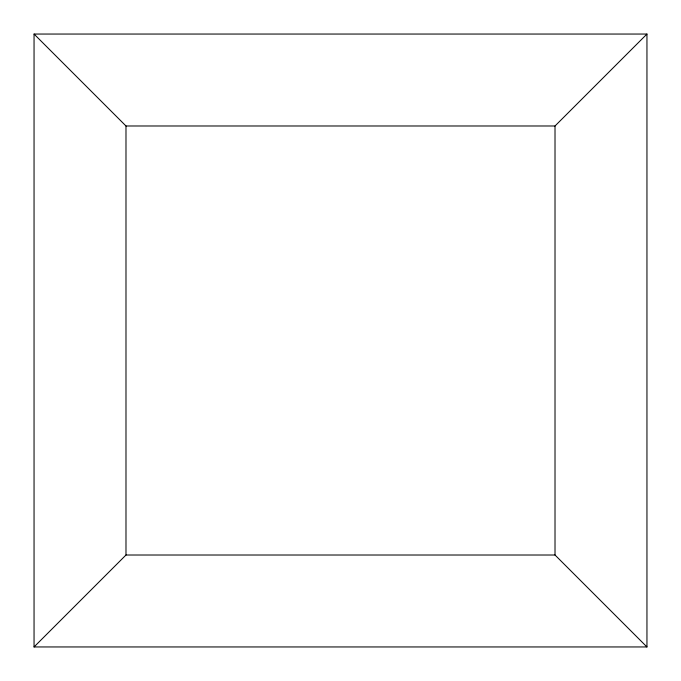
<?xml version="1.0" encoding="UTF-8"?>
<svg xmlns="http://www.w3.org/2000/svg" width="681" height="681" viewBox="0 0 681 681"><rect width="100%" height="100%" fill="white"/><g stroke="black" fill="none" stroke-linecap="round" stroke-linejoin="round"><path stroke-width="1.02" d="M34.05 646.95L125.985 555.015L125.985 125.985L34.05 34.05L34.05 646.95L646.95 646.95L646.95 34.05L34.05 34.05M125.985 125.985L555.015 125.985L646.95 34.05M125.985 555.015L555.015 555.015L646.95 646.95M555.015 125.985L555.015 555.015"/></g></svg>
